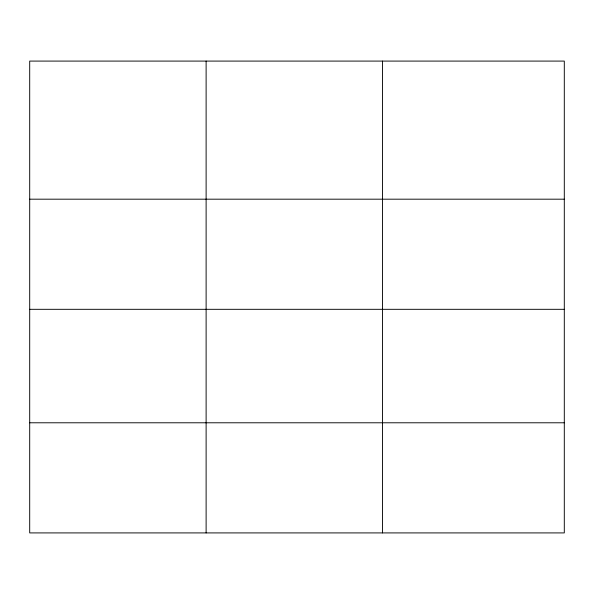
<?xml version="1.0" encoding="UTF-8"?>
<svg xmlns="http://www.w3.org/2000/svg" width="594" height="594" viewBox="0 0 594 594"><rect width="100%" height="100%" fill="white"/><g stroke="black" fill="none" stroke-linecap="round" stroke-linejoin="round"><path stroke-width="0.89" d="M564.3 309.318L564.3 61.085L29.7 61.085L29.7 532.915L564.3 532.915L564.3 309.318L29.7 309.318M29.7 199.183L564.3 199.183M29.7 422.787L564.3 422.787M382.536 61.085L382.536 532.915M206.118 61.085L206.118 532.915"/></g></svg>
